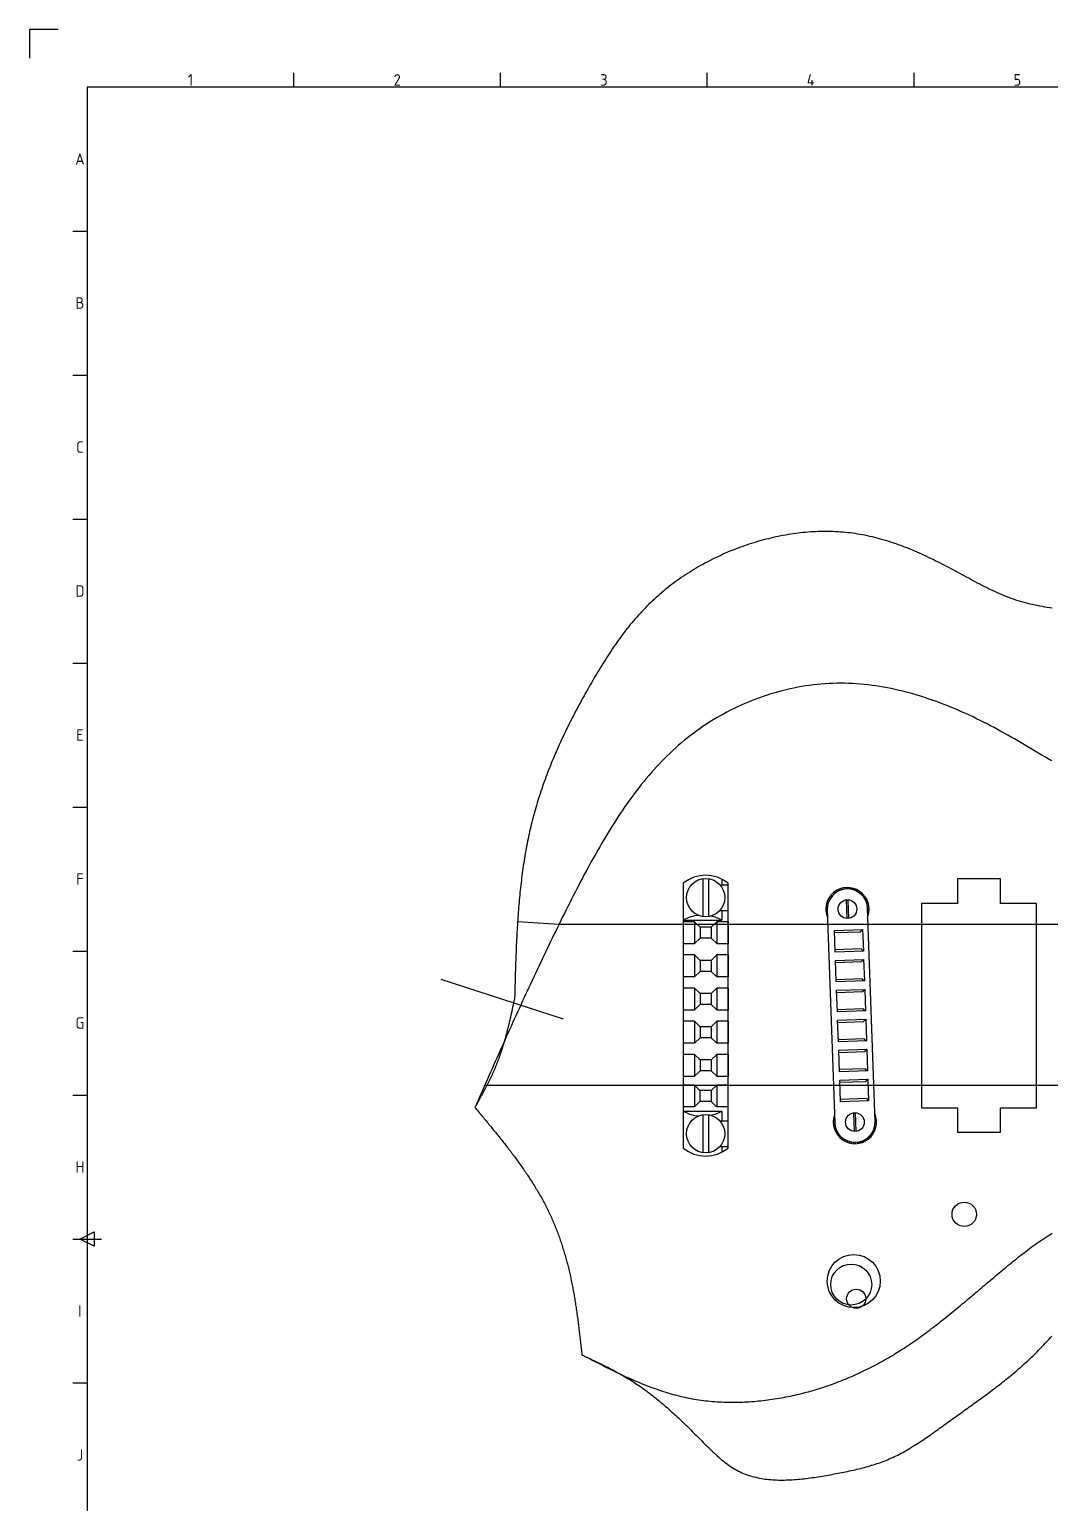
# Model space of a CAD drawing. Extents: x 0 to 1188, y 0 to 840.
# Drawn here: x 0 to 354, y 328 to 840 of the extents above; entities that cross this region are included whole.
import ezdxf
from ezdxf.enums import TextEntityAlignment as Align

# ---------------------------------------------------------------- set-up
doc = ezdxf.new("R2010")
doc.units = 0
doc.header["$LTSCALE"] = 10
doc.layers.get('0').update_dxf_attribs({"linetype": 'CONTINUOUS'})
for name, color, linetype in [('BRIDGE_AND_TAILPIECE', 6, 'CONTINUOUS'), ('EXP_OUTLINE_BODY', 3, 'CONTINUOUS'), ('FRAME050', 6, 'CONTINUOUS'), ('FRAME070', 5, 'CONTINUOUS'), ('FRAME200', 8, 'CONTINUOUS'), ('PICKUP_CAVITY', 1, 'CONTINUOUS')]:
    doc.layers.add(name, color=color, linetype=linetype)
doc.styles.add('ISOCP', font='isocp.shx')

msp = doc.modelspace()

# ---------------------------------------------------------------- linework, layer by layer
at = {"color": 1}
for points in [[(354.955, 639.024, 0), (354.098, 639.163, 0), (353.243, 639.306, 0), (352.389, 639.453, 0), (351.537, 639.607, 0), (350.688, 639.766, 0), (349.841, 639.933, 0), (348.996, 640.107, 0), (348.155, 640.289, 0), (347.317, 640.481, 0), (346.482, 640.682, 0), (345.651, 640.894, 0), (344.823, 641.117, 0), (344, 641.352, 0), (343.182, 641.599, 0), (342.368, 641.86, 0), (341.558, 642.132, 0), (340.752, 642.417, 0), (339.951, 642.713, 0), (339.153, 643.02, 0), (338.358, 643.338, 0), (337.567, 643.665, 0), (336.78, 644.002, 0), (335.995, 644.347, 0), (335.212, 644.701, 0), (334.433, 645.063, 0), (333.655, 645.432, 0), (332.88, 645.808, 0), (332.107, 646.19, 0), (331.335, 646.579, 0), (330.565, 646.972, 0), (329.796, 647.37, 0), (329.028, 647.772, 0), (328.261, 648.178, 0), (327.495, 648.588, 0), (326.729, 648.999, 0), (325.964, 649.414, 0), (325.199, 649.829, 0), (324.433, 650.246, 0), (323.667, 650.664, 0), (322.901, 651.081, 0), (322.134, 651.499, 0), (321.365, 651.915, 0), (320.596, 652.33, 0), (319.825, 652.743, 0), (319.053, 653.154, 0), (318.279, 653.561, 0), (317.503, 653.966, 0), (316.726, 654.366, 0), (315.946, 654.764, 0), (315.165, 655.157, 0), (314.382, 655.547, 0), (313.597, 655.932, 0), (312.81, 656.313, 0), (312.021, 656.689, 0), (311.231, 657.06, 0), (310.438, 657.427, 0), (309.644, 657.788, 0), (308.848, 658.143, 0), (308.05, 658.493, 0), (307.25, 658.837, 0), (306.448, 659.175, 0), (305.645, 659.507, 0), (304.839, 659.832, 0), (304.031, 660.151, 0), (303.222, 660.463, 0), (302.411, 660.767, 0), (301.598, 661.065, 0), (300.782, 661.354, 0), (299.965, 661.637, 0), (299.146, 661.911, 0), (298.325, 662.177, 0), (297.502, 662.435, 0), (296.677, 662.684, 0), (295.851, 662.925, 0), (295.022, 663.157, 0), (294.191, 663.379, 0), (293.358, 663.593, 0), (292.523, 663.796, 0), (291.687, 663.991, 0), (290.848, 664.175, 0), (290.007, 664.349, 0), (289.164, 664.512, 0), (288.32, 664.665, 0), (287.473, 664.808, 0), (286.624, 664.939, 0), (285.773, 665.06, 0), (284.921, 665.169, 0), (284.066, 665.268, 0), (283.21, 665.356, 0), (282.353, 665.433, 0), (281.494, 665.5, 0), (280.634, 665.556, 0), (279.772, 665.602, 0), (278.91, 665.638, 0), (278.046, 665.663, 0), (277.182, 665.678, 0), (276.316, 665.682, 0), (275.45, 665.677, 0), (274.584, 665.662, 0), (273.717, 665.637, 0), (272.85, 665.602, 0), (271.982, 665.557, 0), (271.115, 665.503, 0), (270.247, 665.439, 0), (269.379, 665.366, 0), (268.512, 665.283, 0), (267.645, 665.191, 0), (266.778, 665.09, 0), (265.912, 664.979, 0), (265.046, 664.859, 0), (264.181, 664.73, 0), (263.317, 664.593, 0), (262.454, 664.446, 0), (261.592, 664.291, 0), (260.731, 664.126, 0), (259.872, 663.954, 0), (259.013, 663.772, 0), (258.157, 663.582, 0), (257.301, 663.384, 0), (256.448, 663.177, 0), (255.596, 662.963, 0), (254.746, 662.74, 0), (253.899, 662.508, 0), (253.053, 662.269, 0), (252.209, 662.022, 0), (251.368, 661.767, 0), (250.53, 661.504, 0), (249.694, 661.233, 0), (248.86, 660.955, 0), (248.029, 660.669, 0), (247.201, 660.375, 0), (246.376, 660.074, 0), (245.554, 659.765, 0), (244.735, 659.449, 0), (243.919, 659.125, 0), (243.107, 658.793, 0), (242.297, 658.454, 0), (241.491, 658.108, 0), (240.689, 657.754, 0), (239.89, 657.393, 0), (239.095, 657.024, 0), (238.304, 656.648, 0), (237.516, 656.265, 0), (236.733, 655.874, 0), (235.953, 655.477, 0), (235.178, 655.072, 0), (234.406, 654.66, 0), (233.64, 654.24, 0), (232.877, 653.814, 0), (232.119, 653.381, 0), (231.366, 652.94, 0), (230.617, 652.492, 0), (229.873, 652.038, 0), (229.133, 651.576, 0), (228.399, 651.108, 0), (227.67, 650.633, 0), (226.945, 650.15, 0), (226.226, 649.661, 0), (225.512, 649.165, 0), (224.804, 648.663, 0), (224.101, 648.153, 0), (223.403, 647.637, 0), (222.711, 647.114, 0), (222.025, 646.585, 0), (221.345, 646.049, 0), (220.67, 645.506, 0), (220.001, 644.956, 0), (219.339, 644.401, 0), (218.682, 643.838, 0), (218.032, 643.269, 0), (217.388, 642.694, 0), (216.751, 642.112, 0), (216.12, 641.524, 0), (215.496, 640.93, 0), (214.878, 640.329, 0), (214.267, 639.722, 0), (213.663, 639.108, 0), (213.066, 638.489, 0), (212.475, 637.863, 0), (211.891, 637.231, 0), (211.313, 636.594, 0), (210.742, 635.951, 0), (210.177, 635.303, 0), (209.618, 634.649, 0), (209.065, 633.989, 0), (208.517, 633.325, 0), (207.976, 632.656, 0), (207.44, 631.982, 0), (206.909, 631.303, 0), (206.383, 630.619, 0), (205.863, 629.931, 0), (205.348, 629.239, 0), (204.838, 628.542, 0), (204.332, 627.842, 0), (203.831, 627.137, 0), (203.335, 626.429, 0), (202.843, 625.717, 0), (202.355, 625.001, 0), (201.871, 624.282, 0), (201.392, 623.56, 0), (200.916, 622.834, 0), (200.444, 622.106, 0), (199.976, 621.374, 0), (199.511, 620.64, 0), (199.05, 619.904, 0), (198.592, 619.164, 0), (198.136, 618.423, 0), (197.684, 617.679, 0), (197.235, 616.933, 0), (196.789, 616.185, 0), (196.345, 615.436, 0), (195.903, 614.685, 0), (195.464, 613.932, 0), (195.028, 613.177, 0), (194.593, 612.422, 0), (194.16, 611.665, 0), (193.73, 610.907, 0), (193.301, 610.147, 0), (192.875, 609.387, 0), (192.452, 608.625, 0), (192.03, 607.862, 0), (191.612, 607.097, 0), (191.195, 606.331, 0), (190.781, 605.565, 0), (190.37, 604.796, 0), (189.961, 604.027, 0), (189.555, 603.256, 0), (189.152, 602.484, 0), (188.752, 601.711, 0), (188.355, 600.937, 0), (187.96, 600.161, 0), (187.569, 599.384, 0), (187.18, 598.606, 0), (186.795, 597.827, 0), (186.413, 597.046, 0), (186.034, 596.264, 0), (185.658, 595.481, 0), (185.285, 594.696, 0), (184.916, 593.911, 0), (184.551, 593.124, 0), (184.189, 592.336, 0), (183.83, 591.546, 0), (183.475, 590.756, 0), (183.124, 589.964, 0), (182.776, 589.171, 0), (182.432, 588.376, 0), (182.093, 587.581, 0), (181.756, 586.784, 0), (181.424, 585.986, 0), (181.096, 585.187, 0), (180.772, 584.386, 0), (180.452, 583.584, 0), (180.136, 582.781, 0), (179.825, 581.977, 0), (179.517, 581.171, 0), (179.214, 580.365, 0), (178.916, 579.557, 0), (178.622, 578.747, 0), (178.332, 577.937, 0), (178.047, 577.125, 0), (177.766, 576.312, 0), (177.49, 575.498, 0), (177.219, 574.683, 0), (176.953, 573.866, 0), (176.691, 573.048, 0), (176.435, 572.229, 0), (176.183, 571.409, 0), (175.937, 570.587, 0), (175.695, 569.764, 0), (175.458, 568.94, 0), (175.227, 568.115, 0), (175.001, 567.288, 0), (174.78, 566.46, 0), (174.565, 565.632, 0), (174.355, 564.801, 0), (174.15, 563.97, 0), (173.95, 563.137, 0), (173.755, 562.304, 0), (173.565, 561.469, 0), (173.38, 560.633, 0), (173.2, 559.795, 0), (173.025, 558.957, 0), (172.855, 558.118, 0), (172.689, 557.277, 0), (172.527, 556.436, 0), (172.371, 555.594, 0), (172.218, 554.75, 0), (172.07, 553.906, 0), (171.926, 553.06, 0), (171.786, 552.214, 0), (171.651, 551.366, 0), (171.519, 550.518, 0), (171.392, 549.669, 0), (171.268, 548.819, 0), (171.148, 547.968, 0), (171.032, 547.116, 0), (170.92, 546.263, 0), (170.811, 545.409, 0), (170.706, 544.555, 0), (170.604, 543.7, 0), (170.505, 542.844, 0), (170.41, 541.987, 0), (170.318, 541.13, 0), (170.229, 540.272, 0), (170.144, 539.413, 0), (170.061, 538.553, 0), (169.981, 537.693, 0), (169.904, 536.832, 0), (169.83, 535.971, 0), (169.759, 535.109, 0), (169.69, 534.246, 0), (169.624, 533.382, 0), (169.56, 532.518, 0), (169.499, 531.654, 0), (169.44, 530.789, 0), (169.384, 529.923, 0), (169.329, 529.057, 0), (169.277, 528.191, 0), (169.227, 527.324, 0), (169.178, 526.456, 0), (169.132, 525.588, 0), (169.088, 524.72, 0), (169.045, 523.851, 0), (169.004, 522.982, 0), (168.964, 522.113, 0), (168.926, 521.243, 0), (168.89, 520.372, 0), (168.855, 519.502, 0), (168.821, 518.631, 0), (168.789, 517.76, 0), (168.758, 516.889, 0), (168.727, 516.017, 0), (168.698, 515.145, 0), (168.67, 514.273, 0), (168.643, 513.401, 0), (168.616, 512.528, 0), (168.59, 511.656, 0), (168.565, 510.783, 0), (168.541, 509.91, 0), (168.517, 509.037, 0), (168.493, 508.164, 0), (168.47, 507.29, 0), (168.447, 506.417, 0), (168.424, 505.544, 0), (168.402, 504.67, 0), (168.379, 503.797, 0)], [(354.65, 586.066, 0), (353.491, 586.757, 0), (352.333, 587.45, 0), (351.173, 588.142, 0), (350.014, 588.834, 0), (348.853, 589.525, 0), (347.691, 590.215, 0), (346.528, 590.902, 0), (345.363, 591.588, 0), (344.196, 592.271, 0), (343.027, 592.95, 0), (341.855, 593.626, 0), (340.679, 594.297, 0), (339.501, 594.964, 0), (338.319, 595.626, 0), (337.134, 596.281, 0), (335.944, 596.931, 0), (334.749, 597.574, 0), (333.55, 598.21, 0), (332.346, 598.839, 0), (331.137, 599.459, 0), (329.922, 600.071, 0), (328.701, 600.673, 0), (327.474, 601.267, 0), (326.24, 601.85, 0), (325, 602.423, 0), (323.754, 602.985, 0), (322.502, 603.536, 0), (321.243, 604.076, 0), (319.98, 604.603, 0), (318.71, 605.118, 0), (317.436, 605.621, 0), (316.156, 606.111, 0), (314.871, 606.587, 0), (313.581, 607.049, 0), (312.286, 607.497, 0), (310.987, 607.93, 0), (309.683, 608.349, 0), (308.375, 608.752, 0), (307.063, 609.139, 0), (305.747, 609.51, 0), (304.428, 609.865, 0), (303.105, 610.202, 0), (301.778, 610.522, 0), (300.448, 610.825, 0), (299.115, 611.11, 0), (297.779, 611.376, 0), (296.441, 611.623, 0), (295.099, 611.851, 0), (293.756, 612.059, 0), (292.41, 612.247, 0), (291.061, 612.415, 0), (289.711, 612.562, 0), (288.359, 612.688, 0), (287.006, 612.793, 0), (285.651, 612.875, 0), (284.295, 612.935, 0), (282.937, 612.973, 0), (281.579, 612.987, 0), (280.22, 612.978, 0), (278.86, 612.945, 0), (277.499, 612.888, 0), (276.139, 612.807, 0), (274.779, 612.701, 0), (273.419, 612.572, 0), (272.061, 612.42, 0), (270.704, 612.244, 0), (269.349, 612.046, 0), (267.997, 611.824, 0), (266.647, 611.58, 0), (265.301, 611.314, 0), (263.957, 611.026, 0), (262.618, 610.715, 0), (261.284, 610.383, 0), (259.954, 610.03, 0), (258.629, 609.655, 0), (257.31, 609.259, 0), (255.997, 608.843, 0), (254.69, 608.405, 0), (253.39, 607.948, 0), (252.098, 607.47, 0), (250.813, 606.973, 0), (249.536, 606.455, 0), (248.268, 605.919, 0), (247.008, 605.363, 0), (245.758, 604.788, 0), (244.518, 604.194, 0), (243.287, 603.582, 0), (242.067, 602.951, 0), (240.858, 602.302, 0), (239.661, 601.635, 0), (238.475, 600.951, 0), (237.301, 600.249, 0), (236.14, 599.529, 0), (234.992, 598.793, 0), (233.857, 598.04, 0), (232.736, 597.27, 0), (231.629, 596.484, 0), (230.537, 595.682, 0), (229.459, 594.864, 0), (228.396, 594.03, 0), (227.348, 593.181, 0), (226.313, 592.317, 0), (225.292, 591.439, 0), (224.285, 590.546, 0), (223.291, 589.639, 0), (222.311, 588.718, 0), (221.343, 587.784, 0), (220.389, 586.836, 0), (219.446, 585.876, 0), (218.516, 584.903, 0), (217.598, 583.918, 0), (216.692, 582.921, 0), (215.797, 581.912, 0), (214.914, 580.892, 0), (214.042, 579.861, 0), (213.18, 578.819, 0), (212.33, 577.767, 0), (211.489, 576.704, 0), (210.659, 575.632, 0), (209.839, 574.551, 0), (209.029, 573.46, 0), (208.228, 572.36, 0), (207.437, 571.252, 0), (206.654, 570.135, 0), (205.881, 569.01, 0), (205.116, 567.878, 0), (204.359, 566.738, 0), (203.61, 565.591, 0), (202.87, 564.438, 0), (202.137, 563.277, 0), (201.411, 562.111, 0), (200.693, 560.939, 0), (199.982, 559.761, 0), (199.278, 558.578, 0), (198.58, 557.39, 0), (197.888, 556.198, 0), (197.203, 555.001, 0), (196.523, 553.8, 0), (195.849, 552.595, 0), (195.18, 551.387, 0), (194.517, 550.176, 0), (193.859, 548.962, 0), (193.205, 547.745, 0), (192.555, 546.527, 0), (191.91, 545.306, 0), (191.27, 544.084, 0), (190.632, 542.86, 0), (189.999, 541.635, 0), (189.368, 540.41, 0), (188.741, 539.184, 0), (188.117, 537.958, 0), (187.496, 536.733, 0), (186.877, 535.507, 0), (186.261, 534.281, 0), (185.647, 533.055, 0), (185.037, 531.829, 0), (184.428, 530.604, 0), (183.823, 529.378, 0), (183.219, 528.152, 0), (182.618, 526.926, 0), (182.02, 525.701, 0), (181.424, 524.475, 0), (180.83, 523.249, 0), (180.238, 522.024, 0), (179.648, 520.798, 0), (179.061, 519.572, 0), (178.475, 518.347, 0), (177.892, 517.121, 0), (177.31, 515.895, 0), (176.731, 514.67, 0), (176.153, 513.444, 0), (175.578, 512.219, 0), (175.004, 510.993, 0), (174.431, 509.767, 0), (173.861, 508.542, 0), (173.292, 507.316, 0), (172.725, 506.091, 0), (172.159, 504.865, 0), (171.595, 503.64, 0), (171.032, 502.414, 0), (170.47, 501.189, 0), (169.911, 499.963, 0), (169.352, 498.738, 0), (168.794, 497.512, 0), (168.238, 496.287, 0), (167.683, 495.061, 0), (167.129, 493.836, 0), (166.577, 492.61, 0), (166.025, 491.385, 0), (165.474, 490.159, 0), (164.924, 488.934, 0), (164.375, 487.708, 0), (163.827, 486.483, 0), (163.28, 485.257, 0), (162.734, 484.032, 0), (162.188, 482.806, 0), (161.643, 481.581, 0), (161.098, 480.355, 0), (160.554, 479.13, 0), (160.011, 477.905, 0), (159.468, 476.679, 0), (158.925, 475.454, 0), (158.383, 474.228, 0), (157.841, 473.003, 0), (157.299, 471.777, 0), (156.758, 470.552, 0), (156.217, 469.327, 0), (155.676, 468.101, 0), (155.135, 466.876, 0), (154.594, 465.65, 0)], [(168.379, 503.797, 0), (168.326, 503.544, 0), (168.273, 503.292, 0), (168.219, 503.039, 0), (168.165, 502.786, 0), (168.112, 502.534, 0), (168.058, 502.281, 0), (168.005, 502.029, 0), (167.951, 501.776, 0), (167.897, 501.524, 0), (167.843, 501.271, 0), (167.789, 501.019, 0), (167.735, 500.766, 0), (167.681, 500.514, 0), (167.626, 500.262, 0), (167.572, 500.01, 0), (167.517, 499.757, 0), (167.462, 499.505, 0), (167.407, 499.253, 0), (167.352, 499.001, 0), (167.297, 498.749, 0), (167.242, 498.497, 0), (167.186, 498.246, 0), (167.13, 497.994, 0), (167.074, 497.742, 0), (167.018, 497.491, 0), (166.961, 497.239, 0), (166.904, 496.988, 0), (166.847, 496.737, 0), (166.79, 496.486, 0), (166.732, 496.235, 0), (166.674, 495.984, 0), (166.616, 495.733, 0), (166.558, 495.482, 0), (166.499, 495.232, 0), (166.44, 494.981, 0), (166.38, 494.731, 0), (166.321, 494.481, 0), (166.26, 494.231, 0), (166.2, 493.981, 0), (166.139, 493.731, 0), (166.078, 493.481, 0), (166.016, 493.232, 0), (165.954, 492.982, 0), (165.892, 492.733, 0), (165.829, 492.484, 0), (165.766, 492.235, 0), (165.702, 491.986, 0), (165.638, 491.738, 0), (165.573, 491.49, 0), (165.508, 491.241, 0), (165.443, 490.993, 0), (165.377, 490.746, 0), (165.31, 490.498, 0), (165.243, 490.25, 0), (165.176, 490.003, 0), (165.108, 489.756, 0), (165.039, 489.509, 0), (164.97, 489.263, 0), (164.9, 489.016, 0), (164.83, 488.77, 0), (164.759, 488.524, 0), (164.688, 488.278, 0), (164.616, 488.033, 0), (164.543, 487.787, 0), (164.47, 487.542, 0), (164.396, 487.297, 0), (164.322, 487.053, 0), (164.247, 486.808, 0), (164.171, 486.564, 0), (164.095, 486.32, 0), (164.018, 486.077, 0), (163.941, 485.833, 0), (163.862, 485.59, 0), (163.783, 485.347, 0), (163.704, 485.105, 0), (163.623, 484.862, 0), (163.542, 484.62, 0), (163.46, 484.379, 0), (163.377, 484.137, 0), (163.294, 483.896, 0), (163.21, 483.655, 0), (163.125, 483.414, 0), (163.04, 483.174, 0), (162.953, 482.934, 0), (162.866, 482.694, 0), (162.778, 482.455, 0), (162.689, 482.216, 0), (162.599, 481.977, 0), (162.509, 481.739, 0), (162.418, 481.5, 0), (162.325, 481.263, 0), (162.232, 481.025, 0), (162.138, 480.788, 0), (162.044, 480.551, 0), (161.948, 480.315, 0), (161.851, 480.079, 0), (161.754, 479.843, 0), (161.656, 479.607, 0), (161.557, 479.372, 0), (161.457, 479.137, 0), (161.356, 478.903, 0), (161.254, 478.668, 0), (161.152, 478.434, 0), (161.049, 478.201, 0), (160.945, 477.967, 0), (160.841, 477.734, 0), (160.735, 477.502, 0), (160.629, 477.269, 0), (160.522, 477.037, 0), (160.415, 476.805, 0), (160.307, 476.573, 0), (160.198, 476.342, 0), (160.089, 476.11, 0), (159.979, 475.879, 0), (159.868, 475.649, 0), (159.757, 475.418, 0), (159.645, 475.188, 0), (159.532, 474.958, 0), (159.419, 474.728, 0), (159.306, 474.498, 0), (159.192, 474.269, 0), (159.077, 474.04, 0), (158.962, 473.811, 0), (158.846, 473.582, 0), (158.73, 473.353, 0), (158.614, 473.125, 0), (158.497, 472.896, 0), (158.379, 472.668, 0), (158.261, 472.44, 0), (158.143, 472.212, 0), (158.024, 471.985, 0), (157.905, 471.757, 0), (157.786, 471.53, 0), (157.666, 471.302, 0), (157.546, 471.075, 0), (157.425, 470.848, 0), (157.304, 470.621, 0), (157.183, 470.395, 0), (157.062, 470.168, 0), (156.94, 469.942, 0), (156.818, 469.715, 0), (156.696, 469.489, 0), (156.574, 469.262, 0), (156.451, 469.036, 0), (156.328, 468.81, 0), (156.205, 468.584, 0), (156.082, 468.358, 0), (155.958, 468.132, 0), (155.835, 467.907, 0), (155.711, 467.681, 0), (155.587, 467.455, 0), (155.463, 467.229, 0), (155.339, 467.004, 0), (155.215, 466.778, 0), (155.091, 466.552, 0), (154.967, 466.327, 0), (154.843, 466.101, 0), (154.718, 465.876, 0), (154.594, 465.65, 0)], [(154.594, 465.65, 0), (154.92, 465.261, 0), (155.245, 464.872, 0), (155.571, 464.483, 0), (155.896, 464.094, 0), (156.222, 463.705, 0), (156.547, 463.316, 0), (156.872, 462.926, 0), (157.197, 462.537, 0), (157.521, 462.147, 0), (157.845, 461.758, 0), (158.17, 461.368, 0), (158.493, 460.978, 0), (158.817, 460.588, 0), (159.14, 460.197, 0), (159.462, 459.807, 0), (159.785, 459.416, 0), (160.106, 459.025, 0), (160.428, 458.634, 0), (160.749, 458.242, 0), (161.069, 457.85, 0), (161.389, 457.458, 0), (161.708, 457.066, 0), (162.026, 456.673, 0), (162.344, 456.28, 0), (162.661, 455.887, 0), (162.978, 455.493, 0), (163.293, 455.099, 0), (163.608, 454.704, 0), (163.923, 454.309, 0), (164.236, 453.913, 0), (164.549, 453.517, 0), (164.86, 453.121, 0), (165.171, 452.724, 0), (165.481, 452.327, 0), (165.79, 451.929, 0), (166.098, 451.531, 0), (166.405, 451.132, 0), (166.711, 450.732, 0), (167.015, 450.332, 0), (167.319, 449.932, 0), (167.622, 449.531, 0), (167.923, 449.129, 0), (168.223, 448.726, 0), (168.522, 448.323, 0), (168.82, 447.92, 0), (169.117, 447.515, 0), (169.412, 447.11, 0), (169.706, 446.704, 0), (169.999, 446.298, 0), (170.29, 445.891, 0), (170.58, 445.483, 0), (170.868, 445.074, 0), (171.155, 444.664, 0), (171.441, 444.254, 0), (171.725, 443.843, 0), (172.007, 443.431, 0), (172.288, 443.018, 0), (172.567, 442.605, 0), (172.845, 442.19, 0), (173.121, 441.775, 0), (173.395, 441.359, 0), (173.667, 440.942, 0), (173.938, 440.524, 0), (174.207, 440.105, 0), (174.474, 439.685, 0), (174.74, 439.264, 0), (175.004, 438.842, 0), (175.265, 438.419, 0), (175.525, 437.995, 0), (175.783, 437.57, 0), (176.039, 437.144, 0), (176.293, 436.717, 0), (176.545, 436.289, 0), (176.794, 435.86, 0), (177.042, 435.43, 0), (177.288, 434.999, 0), (177.531, 434.566, 0), (177.773, 434.132, 0), (178.012, 433.698, 0), (178.249, 433.262, 0), (178.484, 432.824, 0), (178.716, 432.386, 0), (178.946, 431.946, 0), (179.174, 431.506, 0), (179.399, 431.064, 0), (179.623, 430.62, 0), (179.843, 430.176, 0), (180.061, 429.73, 0), (180.277, 429.282, 0), (180.49, 428.834, 0), (180.701, 428.384, 0), (180.909, 427.933, 0), (181.115, 427.48, 0), (181.318, 427.026, 0), (181.518, 426.571, 0), (181.716, 426.114, 0), (181.912, 425.656, 0), (182.104, 425.197, 0), (182.295, 424.736, 0), (182.482, 424.275, 0), (182.668, 423.812, 0), (182.85, 423.347, 0), (183.031, 422.882, 0), (183.209, 422.416, 0), (183.384, 421.948, 0), (183.557, 421.479, 0), (183.728, 421.01, 0), (183.896, 420.539, 0), (184.062, 420.067, 0), (184.226, 419.594, 0), (184.387, 419.12, 0), (184.547, 418.646, 0), (184.703, 418.17, 0), (184.858, 417.693, 0), (185.01, 417.216, 0), (185.16, 416.738, 0), (185.308, 416.258, 0), (185.454, 415.779, 0), (185.598, 415.298, 0), (185.739, 414.816, 0), (185.878, 414.334, 0), (186.016, 413.851, 0), (186.151, 413.368, 0), (186.284, 412.883, 0), (186.415, 412.398, 0), (186.544, 411.913, 0), (186.67, 411.427, 0), (186.795, 410.94, 0), (186.918, 410.453, 0), (187.039, 409.965, 0), (187.158, 409.477, 0), (187.275, 408.988, 0), (187.39, 408.499, 0), (187.503, 408.009, 0), (187.615, 407.519, 0), (187.724, 407.029, 0), (187.832, 406.538, 0), (187.937, 406.047, 0), (188.041, 405.555, 0), (188.143, 405.064, 0), (188.244, 404.572, 0), (188.342, 404.08, 0), (188.439, 403.587, 0), (188.534, 403.095, 0), (188.628, 402.602, 0), (188.72, 402.109, 0), (188.81, 401.616, 0), (188.898, 401.123, 0), (188.985, 400.63, 0), (189.071, 400.136, 0), (189.155, 399.643, 0), (189.237, 399.149, 0), (189.318, 398.655, 0), (189.398, 398.161, 0), (189.476, 397.667, 0), (189.553, 397.172, 0), (189.629, 396.678, 0), (189.704, 396.183, 0), (189.777, 395.689, 0), (189.849, 395.194, 0), (189.92, 394.699, 0), (189.99, 394.204, 0), (190.059, 393.709, 0), (190.127, 393.214, 0), (190.194, 392.719, 0), (190.26, 392.223, 0), (190.325, 391.728, 0), (190.389, 391.232, 0), (190.453, 390.737, 0), (190.515, 390.241, 0), (190.577, 389.745, 0), (190.638, 389.25, 0), (190.698, 388.754, 0), (190.758, 388.258, 0), (190.817, 387.762, 0), (190.876, 387.266, 0), (190.934, 386.77, 0), (190.991, 386.273, 0), (191.048, 385.777, 0), (191.105, 385.281, 0), (191.161, 384.785, 0), (191.217, 384.288, 0), (191.272, 383.792, 0), (191.327, 383.296, 0), (191.382, 382.799, 0), (191.437, 382.303, 0), (191.491, 381.806, 0), (191.546, 381.31, 0), (191.6, 380.813, 0), (191.654, 380.317, 0), (191.709, 379.821, 0)], [(191.709, 379.821, 0), (192.423, 379.45, 0), (193.138, 379.079, 0), (193.853, 378.708, 0), (194.568, 378.339, 0), (195.284, 377.969, 0), (195.999, 377.601, 0), (196.715, 377.234, 0), (197.431, 376.868, 0), (198.148, 376.503, 0), (198.865, 376.14, 0), (199.582, 375.778, 0), (200.3, 375.419, 0), (201.019, 375.061, 0), (201.738, 374.706, 0), (202.457, 374.353, 0), (203.178, 374.003, 0), (203.899, 373.655, 0), (204.621, 373.31, 0), (205.344, 372.969, 0), (206.068, 372.631, 0), (206.792, 372.296, 0), (207.518, 371.964, 0), (208.244, 371.637, 0), (208.972, 371.313, 0), (209.701, 370.994, 0), (210.431, 370.679, 0), (211.162, 370.368, 0), (211.894, 370.062, 0), (212.628, 369.761, 0), (213.363, 369.465, 0), (214.1, 369.174, 0), (214.838, 368.888, 0), (215.577, 368.608, 0), (216.318, 368.333, 0), (217.06, 368.064, 0), (217.804, 367.801, 0), (218.55, 367.545, 0), (219.298, 367.295, 0), (220.047, 367.051, 0), (220.798, 366.814, 0), (221.551, 366.584, 0), (222.306, 366.361, 0), (223.063, 366.145, 0), (223.822, 365.936, 0), (224.582, 365.735, 0), (225.345, 365.542, 0), (226.11, 365.357, 0), (226.878, 365.179, 0), (227.647, 365.01, 0), (228.419, 364.85, 0), (229.193, 364.697, 0), (229.969, 364.554, 0), (230.747, 364.418, 0), (231.527, 364.29, 0), (232.309, 364.171, 0), (233.093, 364.06, 0), (233.878, 363.957, 0), (234.665, 363.862, 0), (235.453, 363.775, 0), (236.243, 363.696, 0), (237.035, 363.624, 0), (237.827, 363.561, 0), (238.621, 363.505, 0), (239.415, 363.456, 0), (240.211, 363.416, 0), (241.008, 363.383, 0), (241.805, 363.357, 0), (242.603, 363.339, 0), (243.402, 363.329, 0), (244.202, 363.325, 0), (245.001, 363.329, 0), (245.802, 363.34, 0), (246.602, 363.359, 0), (247.403, 363.384, 0), (248.204, 363.417, 0), (249.005, 363.456, 0), (249.805, 363.503, 0), (250.606, 363.556, 0), (251.406, 363.616, 0), (252.207, 363.683, 0), (253.006, 363.757, 0), (253.806, 363.837, 0), (254.604, 363.924, 0), (255.402, 364.018, 0), (256.2, 364.118, 0), (256.996, 364.225, 0), (257.791, 364.338, 0), (258.586, 364.457, 0), (259.379, 364.582, 0), (260.171, 364.714, 0), (260.962, 364.852, 0), (261.752, 364.996, 0), (262.54, 365.146, 0), (263.327, 365.303, 0), (264.112, 365.465, 0), (264.896, 365.633, 0), (265.678, 365.807, 0), (266.458, 365.987, 0), (267.237, 366.173, 0), (268.014, 366.365, 0), (268.79, 366.562, 0), (269.564, 366.765, 0), (270.336, 366.974, 0), (271.106, 367.189, 0), (271.875, 367.409, 0), (272.642, 367.634, 0), (273.407, 367.866, 0), (274.17, 368.103, 0), (274.931, 368.345, 0), (275.69, 368.593, 0), (276.448, 368.846, 0), (277.203, 369.105, 0), (277.957, 369.368, 0), (278.708, 369.638, 0), (279.457, 369.912, 0), (280.205, 370.192, 0), (280.95, 370.477, 0), (281.693, 370.767, 0), (282.434, 371.062, 0), (283.172, 371.362, 0), (283.909, 371.668, 0), (284.643, 371.978, 0), (285.375, 372.294, 0), (286.104, 372.614, 0), (286.831, 372.939, 0), (287.556, 373.269, 0), (288.279, 373.604, 0), (288.999, 373.944, 0), (289.716, 374.288, 0), (290.431, 374.637, 0), (291.144, 374.991, 0), (291.854, 375.35, 0), (292.562, 375.713, 0), (293.267, 376.081, 0), (293.969, 376.453, 0), (294.669, 376.83, 0), (295.366, 377.211, 0), (296.06, 377.597, 0), (296.752, 377.987, 0), (297.44, 378.381, 0), (298.126, 378.78, 0), (298.81, 379.183, 0), (299.49, 379.59, 0), (300.168, 380.002, 0), (300.842, 380.418, 0), (301.514, 380.837, 0), (302.183, 381.261, 0), (302.85, 381.689, 0), (303.514, 382.12, 0), (304.175, 382.555, 0), (304.834, 382.994, 0), (305.49, 383.437, 0), (306.144, 383.883, 0), (306.795, 384.332, 0), (307.445, 384.784, 0), (308.092, 385.24, 0), (308.737, 385.699, 0), (309.38, 386.161, 0), (310.021, 386.626, 0), (310.66, 387.094, 0), (311.297, 387.565, 0), (311.932, 388.038, 0), (312.566, 388.514, 0), (313.197, 388.992, 0), (313.827, 389.473, 0), (314.456, 389.957, 0), (315.083, 390.442, 0), (315.708, 390.93, 0), (316.332, 391.42, 0), (316.954, 391.912, 0), (317.576, 392.406, 0), (318.196, 392.901, 0), (318.815, 393.399, 0), (319.432, 393.898, 0), (320.049, 394.399, 0), (320.664, 394.901, 0), (321.279, 395.405, 0), (321.893, 395.91, 0), (322.506, 396.416, 0), (323.118, 396.923, 0), (323.729, 397.432, 0), (324.34, 397.941, 0), (324.95, 398.452, 0), (325.56, 398.963, 0), (326.169, 399.475, 0), (326.778, 399.987, 0), (327.386, 400.501, 0), (327.994, 401.014, 0), (328.602, 401.528, 0), (329.21, 402.043, 0), (329.817, 402.557, 0), (330.425, 403.072, 0), (331.032, 403.587, 0), (331.64, 404.102, 0), (332.247, 404.616, 0), (332.855, 405.131, 0), (333.463, 405.645, 0), (334.072, 406.159, 0), (334.68, 406.672, 0), (335.289, 407.185, 0), (335.899, 407.697, 0), (336.509, 408.209, 0), (337.12, 408.719, 0), (337.731, 409.229, 0), (338.343, 409.738, 0), (338.956, 410.245, 0), (339.57, 410.752, 0), (340.185, 411.257, 0), (340.801, 411.76, 0), (341.418, 412.261, 0), (342.037, 412.76, 0), (342.658, 413.257, 0), (343.28, 413.751, 0), (343.905, 414.243, 0), (344.531, 414.731, 0), (345.16, 415.217, 0), (345.79, 415.699, 0), (346.424, 416.178, 0), (347.06, 416.652, 0), (347.698, 417.123, 0), (348.34, 417.59, 0), (348.984, 418.053, 0), (349.632, 418.511, 0), (350.283, 418.964, 0), (350.937, 419.412, 0), (351.595, 419.855, 0), (352.256, 420.293, 0), (352.922, 420.726, 0), (353.591, 421.152, 0), (354.264, 421.573, 0), (354.942, 421.987, 0)], [(191.709, 379.821, 0), (192.31, 379.534, 0), (192.912, 379.248, 0), (193.514, 378.961, 0), (194.115, 378.674, 0), (194.715, 378.386, 0), (195.316, 378.097, 0), (195.915, 377.808, 0), (196.514, 377.518, 0), (197.112, 377.226, 0), (197.709, 376.933, 0), (198.305, 376.639, 0), (198.9, 376.343, 0), (199.493, 376.045, 0), (200.085, 375.746, 0), (200.676, 375.444, 0), (201.264, 375.14, 0), (201.852, 374.834, 0), (202.437, 374.525, 0), (203.02, 374.214, 0), (203.602, 373.9, 0), (204.181, 373.583, 0), (204.758, 373.263, 0), (205.333, 372.94, 0), (205.905, 372.614, 0), (206.474, 372.284, 0), (207.041, 371.95, 0), (207.605, 371.612, 0), (208.166, 371.271, 0), (208.725, 370.926, 0), (209.28, 370.576, 0), (209.831, 370.222, 0), (210.38, 369.863, 0), (210.925, 369.5, 0), (211.467, 369.133, 0), (212.007, 368.762, 0), (212.543, 368.386, 0), (213.076, 368.006, 0), (213.606, 367.623, 0), (214.134, 367.235, 0), (214.658, 366.843, 0), (215.181, 366.448, 0), (215.7, 366.049, 0), (216.218, 365.646, 0), (216.732, 365.24, 0), (217.245, 364.83, 0), (217.755, 364.417, 0), (218.263, 364.001, 0), (218.769, 363.581, 0), (219.273, 363.158, 0), (219.775, 362.733, 0), (220.275, 362.304, 0), (220.774, 361.872, 0), (221.27, 361.437, 0), (221.765, 360.999, 0), (222.259, 360.559, 0), (222.751, 360.116, 0), (223.241, 359.671, 0), (223.73, 359.223, 0), (224.218, 358.773, 0), (224.705, 358.32, 0), (225.191, 357.865, 0), (225.675, 357.408, 0), (226.159, 356.949, 0), (226.642, 356.488, 0), (227.124, 356.025, 0), (227.605, 355.56, 0), (228.086, 355.093, 0), (228.566, 354.625, 0), (229.045, 354.155, 0), (229.524, 353.683, 0), (230.003, 353.21, 0), (230.481, 352.735, 0), (230.96, 352.26, 0), (231.438, 351.783, 0), (231.916, 351.304, 0), (232.394, 350.825, 0), (232.872, 350.345, 0), (233.35, 349.863, 0), (233.829, 349.382, 0), (234.308, 348.9, 0), (234.789, 348.419, 0), (235.27, 347.94, 0), (235.753, 347.463, 0), (236.237, 346.988, 0), (236.724, 346.517, 0), (237.212, 346.051, 0), (237.703, 345.589, 0), (238.197, 345.132, 0), (238.694, 344.682, 0), (239.194, 344.238, 0), (239.698, 343.802, 0), (240.205, 343.374, 0), (240.717, 342.954, 0), (241.232, 342.544, 0), (241.753, 342.144, 0), (242.278, 341.755, 0), (242.808, 341.378, 0), (243.344, 341.012, 0), (243.885, 340.659, 0), (244.432, 340.32, 0), (244.986, 339.995, 0), (245.546, 339.684, 0), (246.112, 339.389, 0), (246.685, 339.109, 0), (247.265, 338.845, 0), (247.851, 338.595, 0), (248.443, 338.36, 0), (249.042, 338.14, 0), (249.646, 337.933, 0), (250.255, 337.741, 0), (250.87, 337.562, 0), (251.49, 337.396, 0), (252.116, 337.243, 0), (252.746, 337.102, 0), (253.381, 336.974, 0), (254.021, 336.858, 0), (254.664, 336.754, 0), (255.313, 336.661, 0), (255.965, 336.58, 0), (256.62, 336.509, 0), (257.28, 336.449, 0), (257.943, 336.399, 0), (258.609, 336.359, 0), (259.278, 336.329, 0), (259.95, 336.309, 0), (260.625, 336.298, 0), (261.303, 336.295, 0), (261.982, 336.301, 0), (262.664, 336.316, 0), (263.348, 336.338, 0), (264.034, 336.368, 0), (264.722, 336.406, 0), (265.411, 336.45, 0), (266.101, 336.502, 0), (266.792, 336.56, 0), (267.484, 336.625, 0), (268.177, 336.695, 0), (268.871, 336.771, 0), (269.564, 336.853, 0), (270.258, 336.939, 0), (270.953, 337.031, 0), (271.646, 337.127, 0), (272.34, 337.227, 0), (273.033, 337.331, 0), (273.725, 337.439, 0), (274.417, 337.55, 0), (275.107, 337.665, 0), (275.796, 337.782, 0), (276.484, 337.902, 0), (277.17, 338.023, 0), (277.854, 338.147, 0), (278.536, 338.273, 0), (279.216, 338.4, 0), (279.894, 338.528, 0), (280.569, 338.657, 0), (281.242, 338.787, 0), (281.913, 338.918, 0), (282.58, 339.051, 0), (283.246, 339.186, 0), (283.908, 339.323, 0), (284.568, 339.463, 0), (285.226, 339.605, 0), (285.881, 339.75, 0), (286.533, 339.898, 0), (287.182, 340.049, 0), (287.829, 340.204, 0), (288.473, 340.363, 0), (289.115, 340.526, 0), (289.754, 340.693, 0), (290.39, 340.864, 0), (291.023, 341.04, 0), (291.653, 341.222, 0), (292.281, 341.408, 0), (292.906, 341.6, 0), (293.528, 341.798, 0), (294.147, 342.002, 0), (294.763, 342.212, 0), (295.377, 342.428, 0), (295.987, 342.651, 0), (296.595, 342.881, 0), (297.199, 343.118, 0), (297.801, 343.363, 0), (298.4, 343.615, 0), (298.996, 343.875, 0), (299.588, 344.143, 0), (300.178, 344.419, 0), (300.765, 344.702, 0), (301.35, 344.993, 0), (301.931, 345.29, 0), (302.511, 345.595, 0), (303.087, 345.905, 0), (303.661, 346.222, 0), (304.234, 346.545, 0), (304.803, 346.874, 0), (305.371, 347.208, 0), (305.937, 347.548, 0), (306.5, 347.892, 0), (307.062, 348.241, 0), (307.622, 348.595, 0), (308.18, 348.953, 0), (308.737, 349.315, 0), (309.292, 349.681, 0), (309.846, 350.05, 0), (310.398, 350.422, 0), (310.95, 350.798, 0), (311.499, 351.176, 0), (312.048, 351.557, 0), (312.596, 351.94, 0), (313.143, 352.326, 0), (313.689, 352.713, 0), (314.234, 353.101, 0), (314.779, 353.491, 0), (315.323, 353.882, 0), (315.866, 354.274, 0), (316.409, 354.666, 0), (316.952, 355.058, 0), (317.494, 355.451, 0), (318.037, 355.843, 0), (318.579, 356.235, 0), (319.121, 356.627, 0), (319.663, 357.017, 0), (320.206, 357.407, 0), (320.748, 357.796, 0), (321.29, 358.184, 0), (321.832, 358.572, 0), (322.374, 358.96, 0), (322.915, 359.347, 0), (323.457, 359.733, 0), (323.998, 360.12, 0), (324.539, 360.506, 0), (325.079, 360.893, 0), (325.619, 361.279, 0), (326.158, 361.665, 0), (326.697, 362.052, 0), (327.236, 362.439, 0), (327.773, 362.826, 0), (328.31, 363.214, 0), (328.847, 363.602, 0), (329.383, 363.99, 0), (329.917, 364.38, 0), (330.452, 364.77, 0), (330.985, 365.16, 0), (331.517, 365.552, 0), (332.048, 365.945, 0), (332.579, 366.338, 0), (333.108, 366.733, 0), (333.636, 367.129, 0), (334.163, 367.526, 0), (334.689, 367.924, 0), (335.214, 368.324, 0), (335.738, 368.725, 0), (336.26, 369.128, 0), (336.781, 369.533, 0), (337.3, 369.939, 0), (337.818, 370.347, 0), (338.334, 370.757, 0), (338.849, 371.169, 0), (339.363, 371.582, 0), (339.875, 371.998, 0), (340.385, 372.416, 0), (340.893, 372.837, 0), (341.4, 373.26, 0), (341.905, 373.685, 0), (342.408, 374.112, 0), (342.909, 374.542, 0), (343.409, 374.975, 0), (343.906, 375.411, 0), (344.401, 375.849, 0), (344.895, 376.29, 0), (345.386, 376.734, 0), (345.875, 377.181, 0), (346.362, 377.632, 0), (346.847, 378.085, 0), (347.329, 378.542, 0), (347.809, 379.002, 0), (348.287, 379.465, 0), (348.763, 379.932, 0), (349.236, 380.403, 0), (349.706, 380.877, 0), (350.174, 381.355, 0), (350.64, 381.836, 0), (351.104, 382.32, 0), (351.565, 382.807, 0), (352.026, 383.296, 0), (352.485, 383.787, 0), (352.942, 384.279, 0), (353.399, 384.773, 0), (353.856, 385.267, 0), (354.312, 385.762, 0), (354.767, 386.257, 0)]]:
    msp.add_polyline3d(points, dxfattribs=at)
at = {"layer": 'BRIDGE_AND_TAILPIECE'}
for p, q in [((233.725, 545.2), (233.725, 531.903)), ((235.631, 545.2), (235.631, 531.903)), ((239.634, 542.984), (242.435, 542.984)), ((240.268, 544.951), (240.268, 542.984)), ((277.128, 537.795), (277.579, 537.579)), ((277.452, 538.398), (277.881, 538.141)), ((277.763, 538.877), (278.172, 538.588)), ((278.188, 539.423), (278.568, 539.099)), ((278.765, 540.027), (279.106, 539.662)), ((279.418, 540.573), (279.717, 540.171)), ((280.11, 541.029), (280.362, 540.597)), ((280.763, 541.369), (280.972, 540.914)), ((281.428, 541.636), (281.592, 541.164)), ((282.169, 541.852), (282.284, 541.365)), ((282.948, 541.992), (283.01, 541.496)), ((283.491, 537.79), (283.718, 531.294)), ((283.629, 542.047), (283.646, 541.548)), ((284.063, 537.81), (284.29, 531.314)), ((284.344, 542.038), (284.314, 541.539)), ((284.761, 542.001), (284.703, 541.504)), ((285.189, 541.938), (285.103, 541.446)), ((285.613, 541.851), (285.498, 541.365)), ((285.997, 541.75), (285.857, 541.27)), ((286.552, 541.564), (286.375, 541.096)), ((286.94, 541.404), (286.737, 540.947)), ((287.327, 541.218), (287.098, 540.774)), ((287.757, 540.978), (287.499, 540.55)), ((288.114, 540.75), (287.832, 540.337)), ((288.601, 540.388), (288.287, 539.999)), ((288.986, 540.055), (288.647, 539.688)), ((289.311, 539.736), (288.949, 539.39)), ((289.64, 539.368), (289.256, 539.047)), ((290.005, 538.896), (289.597, 538.606)), ((290.321, 538.411), (289.893, 538.154)), ((290.576, 537.95), (290.131, 537.724)), ((239.634, 534.119), (242.435, 534.119)), ((240.268, 534.119), (240.268, 530.738)), ((276.395, 534.29), (276.895, 534.307)), ((276.406, 535.036), (276.905, 535.004)), ((276.947, 533.664), (276.451, 533.601)), ((276.497, 535.812), (276.99, 535.728)), ((276.944, 532.902), (276.593, 532.819)), ((276.643, 536.482), (277.126, 536.354)), ((276.842, 537.115), (277.312, 536.944)), ((290.843, 537.364), (290.38, 537.176)), ((291.021, 536.877), (290.546, 536.722)), ((291.188, 536.285), (290.701, 536.169)), ((291.33, 535.503), (290.834, 535.439)), ((290.876, 534.1), (291.375, 534.068)), ((290.886, 534.796), (291.386, 534.814)), ((290.937, 533.351), (291.284, 533.292)), ((290.961, 532.668), (291.138, 532.621)), ((226.921, 530.738), (240.268, 530.738)), ((230.8, 530.175), (226.921, 530.175)), ((230.8, 530.175), (226.921, 530.175)), ((230.8, 530.175), (230.8, 522.551)), ((230.8, 530.175), (232.739, 528.269)), ((236.617, 528.269), (232.739, 528.269)), ((232.739, 528.269), (232.739, 524.457)), ((238.556, 530.175), (236.617, 528.269)), ((236.617, 528.269), (236.617, 524.457)), ((238.556, 530.175), (238.556, 522.551)), ((242.435, 530.175), (238.556, 530.175)), ((242.435, 530.175), (242.435, 522.551)), ((276.965, 532.293), (276.76, 532.226)), ((276.984, 531.758), (276.938, 531.74)), ((288.417, 526.705), (289.141, 527.481)), ((230.8, 522.551), (226.921, 522.551)), ((230.839, 522.591), (232.739, 524.457)), ((236.617, 524.457), (232.739, 524.457)), ((236.617, 524.457), (232.739, 524.457)), ((238.517, 522.591), (236.617, 524.457)), ((242.435, 522.551), (238.556, 522.551)), ((279.423, 526.391), (288.417, 526.705)), ((230.8, 518.65), (226.921, 518.65)), ((230.8, 518.65), (226.921, 518.65)), ((230.8, 518.65), (230.8, 511.026)), ((230.8, 518.65), (232.739, 516.744)), ((238.556, 518.65), (236.617, 516.744)), ((242.435, 518.65), (238.556, 518.65)), ((238.556, 518.65), (238.556, 511.026)), ((242.435, 518.65), (242.435, 511.026)), ((288.627, 520.709), (279.632, 520.395)), ((288.627, 520.709), (289.402, 519.985)), ((288.78, 516.311), (289.503, 517.087)), ((230.839, 511.067), (232.739, 512.932)), ((232.739, 516.744), (232.739, 512.932)), ((236.617, 516.744), (232.739, 516.744)), ((236.617, 512.932), (232.739, 512.932)), ((236.617, 512.932), (232.739, 512.932)), ((236.617, 516.744), (236.617, 512.932)), ((238.517, 511.067), (236.617, 512.932)), ((279.786, 515.997), (288.78, 516.311)), ((230.8, 511.026), (226.921, 511.026)), ((230.8, 507.126), (226.921, 507.126)), ((230.8, 507.126), (226.921, 507.126)), ((230.8, 507.126), (230.8, 499.502)), ((230.8, 507.126), (232.739, 505.22)), ((238.556, 507.126), (236.617, 505.22)), ((242.435, 511.026), (238.556, 511.026)), ((238.556, 507.126), (238.556, 499.502)), ((242.435, 507.126), (238.556, 507.126)), ((242.435, 507.126), (242.435, 499.502)), ((288.99, 510.315), (279.995, 510.001)), ((288.99, 510.315), (289.765, 509.592)), ((236.617, 505.22), (232.739, 505.22)), ((232.739, 505.22), (232.739, 501.408)), ((236.617, 505.22), (236.617, 501.408)), ((280.149, 505.604), (289.143, 505.918)), ((289.143, 505.918), (289.866, 506.693)), ((230.8, 499.502), (226.921, 499.502)), ((230.839, 499.542), (232.739, 501.408)), ((236.617, 501.408), (232.739, 501.408)), ((236.617, 501.408), (232.739, 501.408)), ((238.517, 499.542), (236.617, 501.408)), ((242.435, 499.502), (238.556, 499.502)), ((289.352, 499.921), (280.358, 499.607)), ((289.352, 499.921), (290.128, 499.198)), ((230.8, 495.602), (226.921, 495.602)), ((230.8, 495.602), (226.921, 495.602)), ((230.8, 495.602), (230.8, 487.978)), ((230.8, 495.602), (232.739, 493.696)), ((236.617, 493.696), (232.739, 493.696)), ((232.739, 493.696), (232.739, 489.884)), ((238.556, 495.602), (236.617, 493.696)), ((236.617, 493.696), (236.617, 489.884)), ((238.556, 495.602), (238.556, 487.978)), ((242.435, 495.602), (238.556, 495.602)), ((242.435, 495.602), (242.435, 487.978)), ((280.512, 495.21), (289.506, 495.524)), ((289.506, 495.524), (290.229, 496.3)), ((230.8, 487.978), (226.921, 487.978)), ((230.839, 488.018), (232.739, 489.884)), ((236.617, 489.884), (232.739, 489.884)), ((236.617, 489.884), (232.739, 489.884)), ((238.517, 488.018), (236.617, 489.884)), ((242.435, 487.978), (238.556, 487.978)), ((289.715, 489.528), (280.721, 489.214)), ((289.715, 489.528), (290.491, 488.804)), ((230.8, 484.077), (226.921, 484.077)), ((230.8, 484.077), (226.921, 484.077)), ((230.8, 484.077), (230.8, 476.453)), ((230.8, 484.077), (232.739, 482.171)), ((236.617, 482.171), (232.739, 482.171)), ((232.739, 482.171), (232.739, 478.359)), ((238.556, 484.077), (236.617, 482.171)), ((236.617, 482.171), (236.617, 478.359)), ((238.556, 484.077), (238.556, 476.453)), ((242.435, 484.077), (238.556, 484.077)), ((242.435, 484.077), (242.435, 476.453)), ((280.874, 484.816), (289.869, 485.13)), ((289.869, 485.13), (290.592, 485.906)), ((230.8, 476.453), (226.921, 476.453)), ((230.839, 476.494), (232.739, 478.359)), ((236.617, 478.359), (232.739, 478.359)), ((236.617, 478.359), (232.739, 478.359)), ((238.517, 476.494), (236.617, 478.359)), ((242.435, 476.453), (238.556, 476.453)), ((290.078, 479.134), (281.084, 478.82)), ((290.078, 479.134), (290.854, 478.411)), ((230.761, 473.475), (226.882, 473.475)), ((230.761, 473.475), (226.882, 473.475)), ((230.761, 473.475), (230.761, 465.851)), ((230.761, 473.475), (232.7, 471.569)), ((236.578, 471.569), (232.7, 471.569)), ((232.7, 471.569), (232.7, 467.757)), ((238.517, 473.475), (236.578, 471.569)), ((236.578, 471.569), (236.578, 467.757)), ((238.517, 473.475), (238.517, 465.851)), ((242.396, 473.475), (238.517, 473.475)), ((242.396, 473.475), (242.396, 465.851)), ((281.237, 474.423), (290.232, 474.737)), ((290.232, 474.737), (290.955, 475.512)), ((230.761, 465.851), (226.882, 465.851)), ((230.8, 465.892), (232.7, 467.757)), ((236.578, 467.757), (232.7, 467.757)), ((236.578, 467.757), (232.7, 467.757)), ((238.478, 465.892), (236.578, 467.757)), ((242.396, 465.851), (238.517, 465.851)), ((290.441, 468.74), (281.447, 468.426)), ((290.441, 468.74), (291.217, 468.017)), ((226.921, 464.366), (240.268, 464.366)), ((233.725, 463.2), (233.725, 449.903)), ((235.631, 463.2), (235.631, 449.903)), ((239.634, 460.984), (242.435, 460.984)), ((240.268, 464.366), (240.268, 460.984)), ((279.485, 460.998), (278.985, 461.026)), ((279.428, 461.758), (279.073, 461.816)), ((279.407, 462.367), (279.198, 462.419)), ((279.388, 462.902), (279.341, 462.917)), ((286.3, 457.339), (286.073, 463.835)), ((286.873, 457.359), (286.646, 463.855)), ((293.395, 462.969), (293.568, 463.028)), ((293.41, 461.535), (293.905, 461.602)), ((293.418, 462.286), (293.761, 462.369)), ((293.469, 460.841), (293.969, 460.859)), ((278.978, 460.335), (279.477, 460.353)), ((279.041, 459.592), (279.536, 459.659)), ((279.186, 458.824), (279.671, 458.943)), ((279.378, 458.165), (279.851, 458.327)), ((279.621, 457.548), (280.078, 457.751)), ((279.954, 456.889), (280.388, 457.137)), ((280.318, 456.311), (280.729, 456.597)), ((280.662, 455.855), (281.05, 456.171)), ((281.124, 455.339), (281.481, 455.69)), ((291.94, 455.463), (291.576, 455.805)), ((292.242, 455.804), (291.857, 456.123)), ((292.544, 456.193), (292.139, 456.487)), ((292.875, 456.69), (292.448, 456.951)), ((293.157, 457.195), (292.712, 457.422)), ((293.38, 457.673), (292.919, 457.868)), ((293.605, 458.277), (293.13, 458.431)), ((293.748, 458.775), (293.263, 458.896)), ((293.873, 459.377), (293.38, 459.459)), ((293.961, 460.167), (293.462, 460.196)), ((239.634, 452.119), (242.435, 452.119)), ((240.268, 452.119), (240.268, 450.152)), ((281.741, 454.778), (282.057, 455.166)), ((282.432, 454.279), (282.701, 454.7)), ((283.154, 453.872), (283.375, 454.32)), ((283.829, 453.578), (284.005, 454.046)), ((284.511, 453.358), (284.642, 453.841)), ((285.265, 453.195), (285.346, 453.688)), ((286.051, 453.109), (286.08, 453.608)), ((286.735, 453.101), (286.717, 453.601)), ((287.448, 453.16), (287.383, 453.656)), ((287.861, 453.226), (287.769, 453.718)), ((288.284, 453.319), (288.163, 453.804)), ((288.701, 453.435), (288.552, 453.913)), ((289.077, 453.563), (288.903, 454.032)), ((289.617, 453.788), (289.408, 454.242)), ((289.993, 453.974), (289.759, 454.416)), ((290.366, 454.186), (290.107, 454.614)), ((290.779, 454.456), (290.492, 454.865)), ((291.118, 454.709), (290.809, 455.101)), ((291.58, 455.104), (291.239, 455.47))]:
    msp.add_line(p, q, dxfattribs=at)
for points in [[(226.921, 543.522), (226.921, 451.582)], [(242.435, 451.582), (242.435, 543.522)], [(276.895, 534.307), (279.477, 460.353)], [(293.469, 460.841), (290.886, 534.796)]]:
    msp.add_lwpolyline(points, dxfattribs=at)
for points in [[(279.396, 527.14), (289.141, 527.481), (289.402, 519.985), (279.658, 519.645)], [(279.759, 516.747), (289.503, 517.087), (289.765, 509.592), (280.021, 509.251)], [(280.122, 506.353), (289.866, 506.693), (290.128, 499.198), (280.384, 498.858)], [(280.485, 495.959), (290.229, 496.3), (290.491, 488.804), (280.747, 488.464)], [(280.848, 485.566), (290.592, 485.906), (290.854, 478.411), (281.11, 478.07)], [(281.211, 475.172), (290.955, 475.512), (291.217, 468.017), (281.473, 467.677)]]:
    msp.add_lwpolyline(points, close=True, dxfattribs=at)
for centre, radius in [((234.678, 538.552), 6.649), ((283.891, 534.552), 3.25), ((234.678, 456.552), 6.649), ((286.473, 460.597), 3.25)]:
    msp.add_circle(centre, radius, dxfattribs=at)
for centre, radius, start, end in [((234.678, 534.119), 12.189, 50.4788, 129.5212), ((283.891, 534.552), 7.5, 340.96053, 203.03947), ((283.891, 534.552), 7, 2, 182), ((233.595, 518.511), 13.929, 95.64822, 118.62549), ((233.595, 518.511), 13.929, 61.37451, 78.16265), ((233.595, 476.593), 13.929, 241.37451, 264.35178), ((233.595, 476.593), 13.929, 281.83735, 298.62549), ((286.473, 460.597), 7.5, 160.96053, 23.03947), ((286.473, 460.597), 7, 182, 2), ((286.473, 460.597), 7, 182, 2), ((234.678, 460.984), 12.189, 230.4788, 309.5212)]:
    msp.add_arc(centre, radius, start, end, dxfattribs=at)
at = {"layer": 'EXP_OUTLINE_BODY', "color": 1}
for p, q in [((183.729, 529.189), (169.396, 530.116)), ((509.178, 529.189), (183.729, 529.189)), ((185.33, 496.379), (142.914, 510.155)), ((509.178, 473.259), (157.954, 473.259))]:
    msp.add_line(p, q, dxfattribs=at)
for centre, radius in [((324.414, 428.565), 4.242), ((286.049, 405.405), 9.214), ((285.179, 404.194), 7.112), ((286.926, 399.25), 3.338)]:
    msp.add_circle(centre, radius, dxfattribs=at)
at = {"layer": 'FRAME050'}
for p, q in [((91.75, 820), (91.75, 825)), ((91.75, 820), (91.75, 825)), ((163.5, 820), (163.5, 825)), ((163.5, 820), (163.5, 825)), ((235.25, 820), (235.25, 825)), ((235.25, 820), (235.25, 825)), ((307, 820), (307, 825)), ((307, 820), (307, 825)), ((15, 770), (20, 770)), ((15, 770), (20, 770)), ((15, 720), (20, 720)), ((15, 720), (20, 720)), ((15, 670), (20, 670)), ((15, 670), (20, 670)), ((15, 620), (20, 620)), ((15, 620), (20, 620)), ((15, 570), (20, 570)), ((15, 570), (20, 570)), ((15, 520), (20, 520)), ((15, 520), (20, 520)), ((15, 470), (20, 470)), ((15, 470), (20, 470)), ((15, 420), (25, 420)), ((15, 420), (25, 420)), ((17.5, 420), (22.5, 422.5)), ((17.5, 420), (22.5, 422.5)), ((22.5, 417.5), (17.5, 420)), ((22.5, 417.5), (17.5, 420)), ((22.5, 422.5), (22.5, 417.5)), ((22.5, 422.5), (22.5, 417.5)), ((15, 370), (20, 370)), ((15, 370), (20, 370))]:
    msp.add_line(p, q, dxfattribs=at)
at = {"layer": 'FRAME070'}
for p, q in [((1168, 820), (20, 820)), ((20, 820), (20, 20)), ((1168, 820), (20, 820)), ((20, 820), (20, 20))]:
    msp.add_line(p, q, dxfattribs=at)
at = {"layer": 'FRAME200'}
for p, q in [((10, 840), (0, 840)), ((0, 840), (0, 830)), ((10, 840), (0, 840)), ((0, 840), (0, 830))]:
    msp.add_line(p, q, dxfattribs=at)
at = {"layer": 'PICKUP_CAVITY'}
for p, q in [((337.027, 545.043), (322.027, 545.043)), ((322.027, 545.043), (322.027, 536.543)), ((337.027, 536.543), (337.027, 545.043)), ((309.59, 536.543), (309.59, 465.543)), ((322.027, 536.543), (309.59, 536.543)), ((349.463, 536.543), (337.027, 536.543)), ((349.463, 465.543), (349.463, 536.543)), ((309.59, 465.543), (322.027, 465.543)), ((322.027, 465.543), (322.027, 457.043)), ((337.027, 457.043), (337.027, 465.543)), ((337.027, 465.543), (349.463, 465.543)), ((322.027, 457.043), (337.027, 457.043))]:
    msp.add_line(p, q, dxfattribs=at)

# ---------------------------------------------------------------- texts
at = {"layer": 'FRAME050', "style": 'ISOCP'}
for s, p in [('1', (55.875, 822.5)), ('1', (55.875, 822.5)), ('2', (127.625, 822.5)), ('2', (127.625, 822.5)), ('3', (199.375, 822.5)), ('3', (199.375, 822.5)), ('4', (271.125, 822.5)), ('4', (271.125, 822.5)), ('5', (342.875, 822.5)), ('5', (342.875, 822.5)), ('A', (17.5, 795)), ('A', (17.5, 795)), ('B', (17.5, 745)), ('B', (17.5, 745)), ('C', (17.5, 695)), ('C', (17.5, 695)), ('D', (17.5, 645)), ('D', (17.5, 645)), ('E', (17.5, 595)), ('E', (17.5, 595)), ('F', (17.5, 545)), ('F', (17.5, 545)), ('G', (17.5, 495)), ('G', (17.5, 495)), ('H', (17.5, 445)), ('H', (17.5, 445)), ('I', (17.5, 395)), ('I', (17.5, 395)), ('J', (17.5, 345)), ('J', (17.5, 345))]:
    msp.add_text(s, height=4, dxfattribs=at).set_placement(p, align=Align.MIDDLE)

doc.saveas('drawing.dxf')
